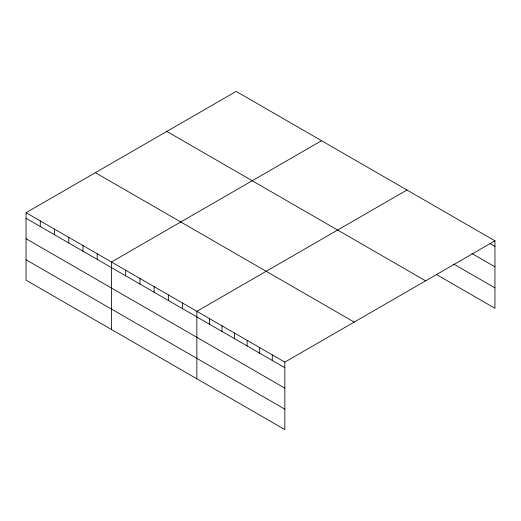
<?xml version="1.0" encoding="UTF-8"?>
<svg xmlns="http://www.w3.org/2000/svg" width="521" height="521" viewBox="0 0 521 521"><rect width="100%" height="100%" fill="white"/><g stroke="black" fill="none" stroke-linecap="round" stroke-linejoin="round"><path stroke-width="0.78" d="M26.05 212.705L284.844 362.121L284.844 429.597L26.05 280.187L26.05 212.705L236.156 91.403L494.95 240.813L494.95 308.295L436.292 274.424M321.561 140.709L111.448 262.011L111.448 329.493M406.96 190.015L196.853 311.317L196.853 378.8M284.844 362.121L494.95 240.813M490.059 243.587L494.95 246.413M471.902 253.525L494.95 266.83M453.752 264.082L494.95 287.872M166.824 131.435L425.611 280.845M95.389 172.679L354.176 322.089M26.05 218.306L284.844 367.715M26.05 238.722L284.844 388.138M26.05 259.764L284.844 409.174M272.275 354.86L272.275 360.46M259.699 347.605L259.699 353.199M247.13 340.35L247.13 345.944M234.561 333.088L234.561 338.689M221.992 325.833L221.992 331.428M209.422 318.578L209.422 324.173M182.617 303.105L182.617 308.699M168.387 294.886L168.387 300.48M154.151 286.667L154.151 292.261M139.921 278.448L139.921 284.043M125.685 270.23L125.685 275.824M97.219 253.799L97.219 259.393M82.982 245.58L82.982 251.174M68.752 237.361L68.752 242.955M54.516 229.142L54.516 234.737M40.286 220.924L40.286 226.524"/></g></svg>
